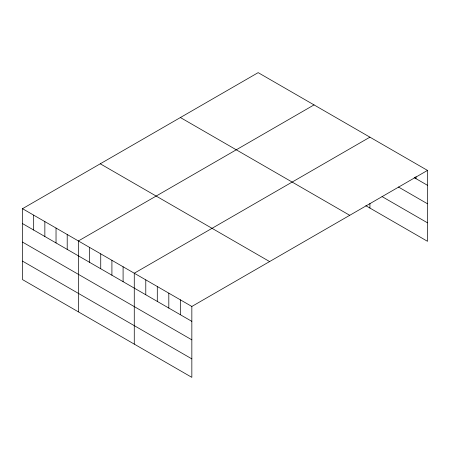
<?xml version="1.0" encoding="UTF-8"?>
<svg xmlns="http://www.w3.org/2000/svg" width="450" height="450" viewBox="0 0 450 450"><rect width="100%" height="100%" fill="white"/><g stroke="black" fill="none" stroke-linecap="round" stroke-linejoin="round"><path stroke-width="0.67" d="M427.5 170.409L191.841 306.461L191.841 377.359L22.5 279.591L22.5 208.693L258.159 72.641L427.5 170.409L427.5 241.307L365.805 205.689M314.038 104.901L78.384 240.958L78.384 311.856M369.923 137.166L134.269 273.223L134.269 344.121M414.169 177.604L427.5 185.304M398.407 186.986L427.5 203.782M382.044 196.583L427.5 222.823M180.388 117.534L349.734 215.308M100.266 163.794L269.612 261.562M22.5 208.693L191.841 306.461M22.5 223.588L191.841 321.362M22.5 242.072L191.841 339.84M22.5 261.113L191.841 358.881M415.986 176.625L415.986 178.656M369.923 203.445L369.923 208.063M180.326 299.812L180.326 314.713M168.812 293.169L168.812 308.064M157.297 286.521L157.297 301.416M145.783 279.872L145.783 294.767M123.092 266.771L123.092 281.666M111.915 260.314L111.915 275.214M100.738 253.862L100.738 268.757M89.561 247.41L89.561 262.305M67.207 234.506L67.207 249.401M56.031 228.054L56.031 242.949M44.854 221.602L44.854 236.498M33.677 215.145L33.677 230.046"/></g></svg>
